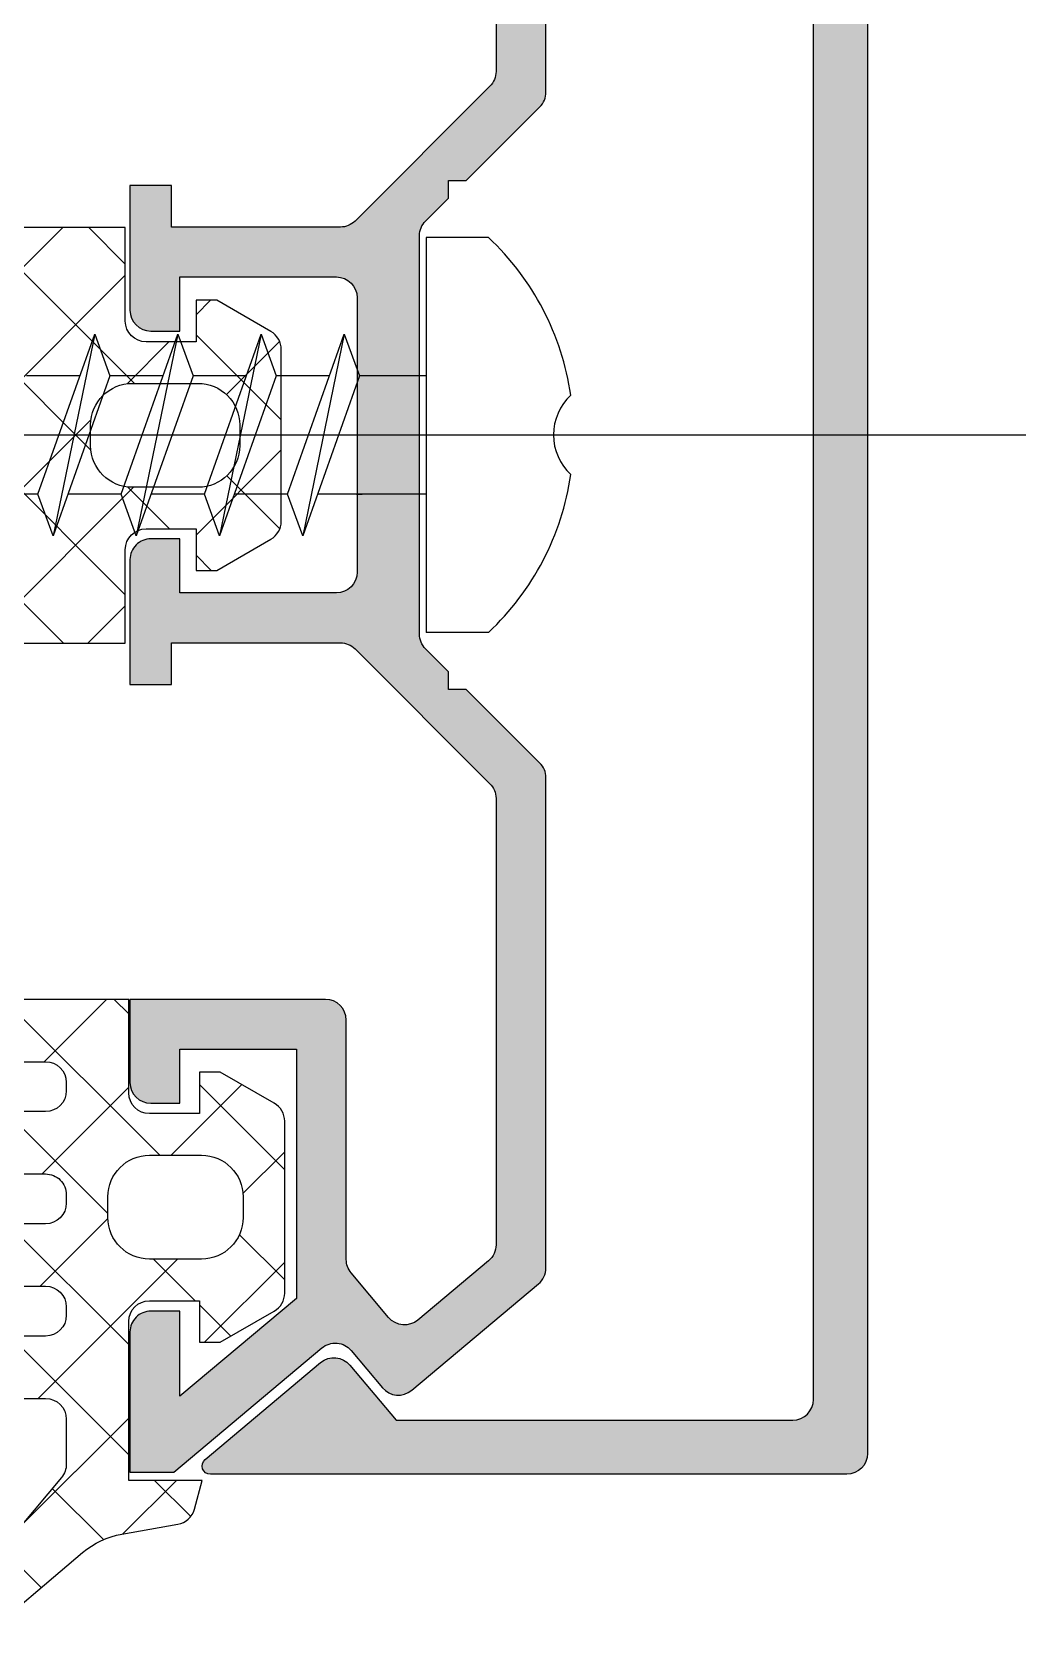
# Model space of a CAD drawing. Header units: millimetres. Extents: x 809 to 8159, y 33 to 4533.
# Drawn here: x 4004.82 to 4007.209, y 1920.906 to 1924.789 of the extents above; entities that cross this region are included whole.
import ezdxf

# ---------------------------------------------------------------- set-up
doc = ezdxf.new("R2010")
doc.units = ezdxf.units.MM
doc.linetypes.add('DASHDOT', pattern=[25.399999999999995, 12.7, -6.349999999999998, 0, -6.349999999999998])
for name, color, linetype in [('11', 11, 'Continuous'), ('EKSEN', 11, 'Continuous'), ('FITILLER', 240, 'Continuous'), ('GORUNUS-TARAMA', 11, 'Continuous')]:
    doc.layers.add(name, color=color, linetype=linetype)

# ---------------------------------------------------------------- blocks, each defined once
blk = doc.blocks.new('ajsdfxcvzx')
h = blk.add_hatch(color=256)
edge = h.paths.add_edge_path()
edge.add_line((35961.41100946785, -6668.931133703102), (35961.41100946785, -6669.530897333001))
edge.add_line((35961.41100946785, -6669.530897333001), (35961.13100946785, -6669.765845229731))
edge.add_line((35961.13100946785, -6669.765845229731), (35961.13100946785, -6669.561133703102))
edge.add_line((35961.13100946785, -6669.561133703102), (35961.06100946785, -6669.561133703102))
edge.add_arc((35961.06100946785, -6669.6111337031), 0.04999999999745341, 90, 180.0000000031266)
edge.add_line((35961.01100946785, -6669.611133703102), (35961.01100946785, -6669.948413129089))
edge.add_line((35961.01100946785, -6669.948413129089), (35961.11643336406, -6669.948413129089))
edge.add_line((35961.11643336406, -6669.948413129089), (35961.47235689736, -6669.649757823577))
edge.add_arc((35961.50449627784, -6669.688060045733), 0.05000000000058918, 39.99999999951501, 129.9999999993865, ccw=False)
edge.add_line((35961.5427985, -6669.655920665248), (35961.61789372614, -6669.745415670784))
edge.add_arc((35961.65619594829, -6669.713276290303), 0.04999999999395836, 220.0000000016807, 310.0000000020661)
edge.add_line((35961.68833532877, -6669.751578512456), (35961.99314884833, -6669.495809600618))
edge.add_arc((35961.96100946785, -6669.457507378457), 0.05000000000337604, 309.9999999967068, 359.9999999958312)
edge.add_line((35962.01100946785, -6669.457507378461), (35962.01100946785, -6668.277971570316))
edge.add_arc((35961.96100946785, -6668.277971570319), 0.05000000000291038, 3.126612473883902e-09, 45.00000000221086)
edge.add_line((35961.99636480691, -6668.242616231257), (35961.81918403129, -6668.065435455643))
edge.add_line((35961.81918403129, -6668.065435455643), (35961.77675762442, -6668.065435455643))
edge.add_line((35961.77675762442, -6668.065435455643), (35961.77675762442, -6668.023009048771))
edge.add_line((35961.77675762442, -6668.023009048771), (35961.72180636568, -6667.96805779003))
edge.add_arc((35961.75716170474, -6667.932702450977), 0.05000000000103742, 179.9999999937468, 224.9999999889458, ccw=False)
edge.add_line((35961.70716170474, -6667.932702450971), (35961.70716170474, -6666.974123807208))
edge.add_arc((35961.75716170474, -6666.974123807203), 0.05000000000291038, 135.0000000103173, 180.0000000062532, ccw=False)
edge.add_line((35961.72180636568, -6666.938768468149), (35961.77675762442, -6666.883817209407))
edge.add_line((35961.77675762442, -6666.883817209407), (35961.77675762442, -6666.841390802537))
edge.add_line((35961.77675762442, -6666.841390802537), (35961.81918403129, -6666.841390802537))
edge.add_line((35961.81918403129, -6666.841390802537), (35961.99636480691, -6666.664210026922))
edge.add_arc((35961.96100946785, -6666.62885468786), 0.05000000000232364, 314.9999999977891, 359.9999999968734)
edge.add_line((35962.01100946785, -6666.628854687862), (35962.01100946785, -6665.449318879718))
edge.add_arc((35961.96100946785, -6665.449318879721), 0.05000000000291038, 4.168816631845204e-09, 50.00000000262327)
edge.add_line((35961.99314884833, -6665.411016657562), (35961.68833532877, -6665.155247745723))
edge.add_arc((35961.65619594829, -6665.193549967877), 0.04999999999780233, 49.99999999793387, 139.9999999983193)
edge.add_line((35961.61789372614, -6665.161410587395), (35961.5427985, -6665.250905592931))
edge.add_arc((35961.50449627784, -6665.218766212446), 0.05000000000187051, 230.0000000006135, 320.0000000004851, ccw=False)
edge.add_line((35961.47235689736, -6665.257068434603), (35961.11643336406, -6664.958413129089))
edge.add_line((35961.11643336406, -6664.958413129089), (35961.01100946785, -6664.958413129089))
edge.add_line((35961.01100946785, -6664.958413129089), (35961.01100946785, -6665.295692555077))
edge.add_arc((35961.06100946785, -6665.295692555079), 0.04999999999563443, 179.9999999979156, 270)
edge.add_line((35961.06100946785, -6665.345692555076), (35961.13100946785, -6665.345692555076))
edge.add_line((35961.13100946785, -6665.345692555076), (35961.13100946785, -6665.140981028448))
edge.add_line((35961.13100946785, -6665.140981028448), (35961.41100946785, -6665.375928925178))
edge.add_line((35961.41100946785, -6665.375928925178), (35961.41100946785, -6665.975692555077))
edge.add_line((35961.41100946785, -6665.975692555077), (35961.13100946785, -6665.975692555077))
edge.add_line((35961.13100946785, -6665.975692555077), (35961.13100946785, -6665.845692555076))
edge.add_line((35961.13100946785, -6665.845692555076), (35961.06100946785, -6665.845692555076))
edge.add_arc((35961.06100946785, -6665.895692555074), 0.04999999999745341, 90, 180.0000000031266)
edge.add_line((35961.01100946785, -6665.895692555076), (35961.01100946785, -6666.095692555076))
edge.add_line((35961.01100946785, -6666.095692555076), (35961.48100946785, -6666.095692555076))
edge.add_arc((35961.48100946785, -6666.045692555079), 0.04999999999745341, 270.0000000083376, 360.0000000020844)
edge.add_line((35961.53100946785, -6666.045692555077), (35961.53100946785, -6665.469840585284))
edge.add_arc((35961.58100946785, -6665.469840585286), 0.05000000000291038, 139.9999999996867, 179.9999999979156, ccw=False)
edge.add_line((35961.5427072457, -6665.4377012048), (35961.63268454614, -6665.330470433732))
edge.add_arc((35961.6709867683, -6665.362609814217), 0.05000000000187051, 50.00000000061351, 140.0000000004851, ccw=False)
edge.add_line((35961.70312614879, -6665.32430759206), (35961.87314884833, -6665.46697357654))
edge.add_arc((35961.84100946785, -6665.5052757987), 0.04999999999800243, 4.168782652413938e-09, 50.00000000901031, ccw=False)
edge.add_line((35961.89100946785, -6665.505275798696), (35961.89100946785, -6666.579149060378))
edge.add_arc((35961.84100946785, -6666.579149060374), 0.05000000000291038, 314.99999999778913, 359.99999999583116, ccw=False)
edge.add_line((35961.87636480691, -6666.614504399437), (35961.5521007382, -6666.938768468149))
edge.add_arc((35961.51674539914, -6666.903413129089), 0.05000000000039431, 270, 315, ccw=False)
edge.add_line((35961.51674539914, -6666.953413129089), (35961.11100946784, -6666.953413129089))
edge.add_line((35961.11100946784, -6666.953413129089), (35961.11100946784, -6666.853413129089))
edge.add_line((35961.11100946784, -6666.853413129089), (35961.01100946785, -6666.853413129089))
edge.add_line((35961.01100946785, -6666.853413129089), (35961.01100946785, -6667.15341312909))
edge.add_arc((35961.06100946785, -6667.153413129092), 0.04999999999563443, 179.9999999979156, 270)
edge.add_line((35961.06100946785, -6667.203413129089), (35961.13100946785, -6667.203413129089))
edge.add_line((35961.13100946785, -6667.203413129089), (35961.13100946785, -6667.073413129089))
edge.add_line((35961.13100946785, -6667.073413129089), (35961.50716170474, -6667.073413129089))
edge.add_arc((35961.50716170474, -6667.123413129091), 0.05000000000200089, 2.084391326206969e-09, 90, ccw=False)
edge.add_line((35961.55716170474, -6667.123413129089), (35961.55716170474, -6667.783413129089))
edge.add_arc((35961.50716170474, -6667.783413129087), 0.05000000000291038, 270, 359.9999999979156, ccw=False)
edge.add_line((35961.50716170474, -6667.833413129089), (35961.13100946785, -6667.833413129089))
edge.add_line((35961.13100946785, -6667.833413129089), (35961.13100946785, -6667.703413129089))
edge.add_line((35961.13100946785, -6667.703413129089), (35961.06100946785, -6667.703413129089))
edge.add_arc((35961.06100946785, -6667.753413129087), 0.04999999999745341, 90, 180.0000000031266)
edge.add_line((35961.01100946785, -6667.753413129089), (35961.01100946785, -6668.05341312909))
edge.add_line((35961.01100946785, -6668.05341312909), (35961.11100946784, -6668.05341312909))
edge.add_line((35961.11100946784, -6668.05341312909), (35961.11100946784, -6667.953413129089))
edge.add_line((35961.11100946784, -6667.953413129089), (35961.51674539914, -6667.953413129089))
edge.add_arc((35961.51674539914, -6668.003413129089), 0.0500000000001819, 45, 90, ccw=False)
edge.add_line((35961.5521007382, -6667.96805779003), (35961.87636480691, -6668.292321858742))
edge.add_arc((35961.84100946785, -6668.327677197804), 0.05000000000232364, 3.126615411019884e-09, 45.000000002210925, ccw=False)
edge.add_line((35961.89100946785, -6668.327677197802), (35961.89100946785, -6669.401550459483))
edge.add_arc((35961.84100946785, -6669.401550459479), 0.04999999999563443, 309.99999999098975, 359.99999999583116, ccw=False)
edge.add_line((35961.87314884833, -6669.439852681639), (35961.70312614879, -6669.582518666119))
edge.add_arc((35961.6709867683, -6669.544216443962), 0.05000000000058918, 219.9999999995149, 309.9999999993865, ccw=False)
edge.add_line((35961.63268454614, -6669.576355824447), (35961.5427072457, -6669.46912505338))
edge.add_arc((35961.58100946785, -6669.436985672894), 0.05000000000245512, 180.0000000020844, 220.0000000003133, ccw=False)
edge.add_line((35961.53100946785, -6669.436985672895), (35961.53100946785, -6668.861133703102))
edge.add_arc((35961.48100946785, -6668.8611337031), 0.05000000000291038, 359.9999999968734, 449.9999999916624)
edge.add_line((35961.48100946785, -6668.811133703102), (35961.01100946785, -6668.811133703102))
edge.add_line((35961.01100946785, -6668.811133703102), (35961.01100946785, -6669.011133703102))
edge.add_arc((35961.06100946785, -6669.011133703105), 0.04999999999563443, 179.9999999968734, 270)
edge.add_line((35961.06100946785, -6669.061133703102), (35961.13100946785, -6669.061133703102))
edge.add_line((35961.13100946785, -6669.061133703102), (35961.13100946785, -6668.931133703102))
edge.add_line((35961.13100946785, -6668.931133703102), (35961.41100946785, -6668.931133703102))
h = blk.add_hatch(color=256)
edge = h.paths.add_edge_path()
edge.add_arc((35962.60431724016, -6669.773413129093), 0.04999999999745341, 270, 360.0000000031266)
edge.add_line((35962.65431724016, -6669.77341312909), (35962.65431724016, -6665.13341312909))
edge.add_arc((35962.60431724016, -6665.133413129088), 0.04999999999563443, 359.9999999979156, 450)
edge.add_line((35962.60431724016, -6665.083413129089), (35961.65070618239, -6665.083413129089))
edge.add_line((35961.65070618239, -6665.083413129089), (35961.53971707916, -6665.21568479161))
edge.add_arc((35961.50141485701, -6665.18354541113), 0.04999999999337374, 229.9999999979339, 319.9999999991176, ccw=False)
edge.add_line((35961.46927547653, -6665.221847633283), (35961.19146148796, -6664.988734017952))
edge.add_arc((35961.20431724016, -6664.97341312909), 0.02000000000182775, 90, 229.9999999935566, ccw=False)
edge.add_line((35961.20431724016, -6664.953413129089), (35962.73431724016, -6664.953413129089))
edge.add_arc((35962.73431724016, -6665.00341312909), 0.05000000000109139, 1.042224084812915e-09, 90, ccw=False)
edge.add_line((35962.78431724016, -6665.003413129089), (35962.78431724016, -6669.903413129089))
edge.add_arc((35962.73431724016, -6669.903413129088), 0.05000000000291038, 270, 359.9999999989578, ccw=False)
edge.add_line((35962.73431724016, -6669.953413129089), (35961.20431724016, -6669.953413129089))
edge.add_arc((35961.20431724016, -6669.933413129089), 0.02000000000043656, 130.0000000064434, 270, ccw=False)
edge.add_line((35961.19146148796, -6669.918092240227), (35961.46927547653, -6669.684978624897))
edge.add_arc((35961.50141485701, -6669.72328084705), 0.04999999999780233, 40.00000000168069, 130.0000000020661, ccw=False)
edge.add_line((35961.53971707916, -6669.691141466568), (35961.65070618239, -6669.82341312909))
edge.add_line((35961.65070618239, -6669.82341312909), (35962.60431724016, -6669.82341312909))
at = {"layer": 'FITILLER'}
h = blk.add_hatch(dxfattribs=at)
h.set_pattern_fill('NET', color=256, scale=1.499999999999999, angle=225, style=0)
h.set_pattern_definition([(225, (35979.32106217353, -6745.485518700572), (0.1325825214724777, -0.1325825214724775), []), (315, (35979.32106217353, -6745.485518700572), (0.1325825214724777, 0.1325825214724776), [])])
edge = h.paths.add_edge_path(flags=16)
edge.add_arc((35961.01644561227, -6667.429399284951), 0.1000000000058208, 90.00000000416878, 180.0000000005211, ccw=False)
edge.add_line((35961.01644561227, -6667.329399284952), (35961.17471951837, -6667.329399284952))
edge.add_arc((35961.17471951837, -6667.429399284954), 0.1000000000021828, 1.563307705509942e-09, 90, ccw=False)
edge.add_line((35961.27471951838, -6667.429399284952), (35961.27471951838, -6667.479399284952))
edge.add_arc((35961.17471951837, -6667.479399284949), 0.1000000000058208, 270, 359.9999999984367, ccw=False)
edge.add_line((35961.17471951837, -6667.579399284952), (35961.01644561227, -6667.579399284952))
edge.add_arc((35961.01644561227, -6667.479399284953), 0.0999999999994543, 179.9999999994789, 269.99999999583116, ccw=False)
edge.add_line((35960.91644561227, -6667.479399284952), (35960.91644561227, -6667.429399284952))
edge = h.paths.add_edge_path()
edge.add_line((35960.99971951838, -6666.954399284952), (35960.48292512057, -6666.954399284952))
edge.add_arc((35960.48292512057, -6666.964399284951), 0.00999999999839929, 90, 225.000000044217)
edge.add_line((35960.47585405276, -6666.971470352766), (35960.58664343093, -6667.082259730852))
edge.add_arc((35960.58032667799, -6667.088576483789), 0.008933237672997033, -44.999999995875214, 44.99999999587533, ccw=False)
edge.add_line((35960.58664343093, -6667.094893236725), (35960.47733600311, -6667.204200664632))
edge.add_arc((35960.48365275605, -6667.210517417569), 0.008933237672997033, 135.0000000041248, 224.9999999917505)
edge.add_line((35960.47733600311, -6667.216834170504), (35960.58664343093, -6667.326141598239))
edge.add_arc((35960.58032667799, -6667.332458351175), 0.008933237672997033, -44.999999991750485, 44.99999999587533, ccw=False)
edge.add_line((35960.58664343093, -6667.33877510411), (35960.47733600311, -6667.448082532019))
edge.add_arc((35960.48365275605, -6667.454399284954), 0.008933237672353924, 135.0000000082495, 224.9999999958752)
edge.add_line((35960.47733600311, -6667.46071603789), (35960.58664343093, -6667.570023465625))
edge.add_arc((35960.58032667799, -6667.576340218561), 0.008933237672997033, -44.999999995875214, 44.99999999587533, ccw=False)
edge.add_line((35960.58664343093, -6667.582656971497), (35960.47733600311, -6667.691964399398))
edge.add_arc((35960.48365275605, -6667.698281152334), 0.008933237672997033, 135.0000000041248, 224.9999999917505)
edge.add_line((35960.47733600311, -6667.704597905269), (35960.58664343093, -6667.813905333012))
edge.add_arc((35960.58032667799, -6667.820222085948), 0.008933237672353924, -44.999999995875214, 44.999999991750485, ccw=False)
edge.add_line((35960.58664343093, -6667.826538838884), (35960.47585405268, -6667.93732821714))
edge.add_arc((35960.48292512049, -6667.944399284952), 0.01000000000007886, 135, 270)
edge.add_line((35960.48292512049, -6667.954399284952), (35960.99971951838, -6667.954399284952))
edge.add_line((35960.99971951838, -6667.954399284952), (35960.99971951838, -6667.729399284952))
edge.add_arc((35961.04971951838, -6667.72939928495), 0.05000000000291038, 90.00000000833762, 180.0000000020844, ccw=False)
edge.add_line((35961.04971951837, -6667.679399284952), (35961.16971951838, -6667.679399284952))
edge.add_line((35961.16971951838, -6667.679399284952), (35961.16971951838, -6667.779399284952))
edge.add_line((35961.16971951838, -6667.779399284952), (35961.21971951838, -6667.779399284952))
edge.add_line((35961.21971951838, -6667.779399284952), (35961.34971951837, -6667.704343749958))
edge.add_arc((35961.32471951837, -6667.661042479766), 0.05000000000268112, 300.0000000001517, 359.9999999979156)
edge.add_line((35961.37471951838, -6667.661042479768), (35961.37471951838, -6667.247756090136))
edge.add_arc((35961.32471951837, -6667.247756090138), 0.05000000000291038, 2.084408315922602e-09, 59.99999999984833)
edge.add_line((35961.34971951837, -6667.204454819946), (35961.21971951838, -6667.129399284951))
edge.add_line((35961.21971951838, -6667.129399284951), (35961.16971951838, -6667.129399284951))
edge.add_line((35961.16971951838, -6667.129399284951), (35961.16971951838, -6667.229399284952))
edge.add_line((35961.16971951838, -6667.229399284952), (35961.04971951837, -6667.229399284952))
edge.add_arc((35961.04971951838, -6667.179399284954), 0.04999999999745341, 179.9999999968734, 269.9999999916624, ccw=False)
edge.add_line((35960.99971951838, -6667.179399284952), (35960.99971951838, -6666.954399284952))
h = blk.add_hatch(dxfattribs=at)
h.set_pattern_fill('NET', color=256, scale=1.499999999999999, angle=225, style=0)
h.set_pattern_definition([(135, (35975.42690451795, -6652.965301225157), (0.1325825214724776, 0.1325825214724776), []), (44.99999999999994, (35975.42690451795, -6652.965301225157), (0.1325825214724777, -0.1325825214724775), [])])
edge = h.paths.add_edge_path(flags=16)
edge.add_arc((35961.18292354146, -6669.336133703099), 0.1000000000058208, 270, 359.9999999984367, ccw=False)
edge.add_line((35961.18292354146, -6669.436133703102), (35961.05792354146, -6669.436133703102))
edge.add_arc((35961.05792354146, -6669.336133703103), 0.0999999999994543, 179.9999999994789, 270, ccw=False)
edge.add_line((35960.95792354146, -6669.336133703102), (35960.95792354146, -6669.286133703103))
edge.add_arc((35961.05792354146, -6669.286133703102), 0.09999999999854481, 90, 180.0000000005211, ccw=False)
edge.add_line((35961.05792354146, -6669.186133703102), (35961.18292354146, -6669.186133703102))
edge.add_arc((35961.18292354146, -6669.286133703105), 0.1000000000030923, 1.563307705509942e-09, 90, ccw=False)
edge.add_line((35961.28292354147, -6669.286133703103), (35961.28292354147, -6669.336133703102))
edge = h.paths.add_edge_path()
edge.add_arc((35961.02613516747, -6670.294665551546), 0.2000000000073933, 99.99999999924648, 130.2331421553278, ccw=False)
edge.add_line((35960.99140553194, -6670.097704000936), (35961.12615273432, -6670.073944433581))
edge.add_arc((35961.11747032543, -6670.024704045932), 0.04999999999964223, 280.0000000039402, 345.0000000013629)
edge.add_line((35961.16576661674, -6670.037644998186), (35961.18431724016, -6669.96841312909))
edge.add_line((35961.18431724016, -6669.96841312909), (35961.00792354146, -6669.96841312909))
edge.add_line((35961.00792354146, -6669.96841312909), (35961.00792354146, -6669.586133703102))
edge.add_arc((35961.05792354146, -6669.586133703104), 0.05000000000291038, 90, 179.9999999979156, ccw=False)
edge.add_line((35961.05792354146, -6669.536133703103), (35961.17792354146, -6669.536133703103))
edge.add_line((35961.17792354146, -6669.536133703103), (35961.17792354147, -6669.636133703102))
edge.add_line((35961.17792354147, -6669.636133703102), (35961.22792354146, -6669.636133703102))
edge.add_line((35961.22792354146, -6669.636133703102), (35961.35792354147, -6669.561078168108))
edge.add_arc((35961.33292354146, -6669.517776897923), 0.0499999999971676, 300.0000000037994, 360.000000005211)
edge.add_line((35961.38292354146, -6669.517776897918), (35961.38292354146, -6669.104490508286))
edge.add_arc((35961.33292354146, -6669.104490508282), 0.04999999999563443, 359.999999994789, 419.9999999962006)
edge.add_line((35961.35792354147, -6669.061189238097), (35961.22792354146, -6668.986133703102))
edge.add_line((35961.22792354146, -6668.986133703102), (35961.17792354146, -6668.986133703102))
edge.add_line((35961.17792354146, -6668.986133703102), (35961.17792354147, -6669.086133703102))
edge.add_line((35961.17792354147, -6669.086133703102), (35961.05792354146, -6669.086133703102))
edge.add_arc((35961.05792354146, -6669.036133703101), 0.05000000000109139, 180.0000000020844, 270, ccw=False)
edge.add_line((35961.00792354146, -6669.036133703103), (35961.00792354146, -6668.811133703102))
edge.add_line((35961.00792354146, -6668.811133703102), (35960.65792354147, -6668.811133703102))
edge.add_line((35960.65792354147, -6668.811133703102), (35960.65792354147, -6668.961133703102))
edge.add_line((35960.65792354147, -6668.961133703102), (35960.80792354146, -6668.961133703102))
edge.add_arc((35960.80792354146, -6669.011133703103), 0.05000000000109139, 1.042224084812915e-09, 90, ccw=False)
edge.add_line((35960.85792354147, -6669.011133703102), (35960.85792354147, -6669.031133703102))
edge.add_arc((35960.80792354146, -6669.0311337031), 0.05000000000291038, 270, 359.9999999979156, ccw=False)
edge.add_line((35960.80792354146, -6669.081133703102), (35960.65792354147, -6669.081133703102))
edge.add_line((35960.65792354147, -6669.081133703102), (35960.65792354147, -6669.231133703102))
edge.add_line((35960.65792354147, -6669.231133703102), (35960.80792354146, -6669.231133703102))
edge.add_arc((35960.80792354146, -6669.281133703103), 0.05000000000109139, 2.084391326206969e-09, 90, ccw=False)
edge.add_line((35960.85792354147, -6669.281133703102), (35960.85792354147, -6669.301133703102))
edge.add_arc((35960.80792354146, -6669.3011337031), 0.05000000000291038, 270, 359.9999999979156, ccw=False)
edge.add_line((35960.80792354146, -6669.351133703102), (35960.65792354147, -6669.351133703102))
edge.add_line((35960.65792354147, -6669.351133703102), (35960.65792354147, -6669.501133703102))
edge.add_line((35960.65792354147, -6669.501133703102), (35960.80792354146, -6669.501133703102))
edge.add_arc((35960.80792354146, -6669.551133703104), 0.05000000000200089, 2.084391326206969e-09, 90, ccw=False)
edge.add_line((35960.85792354147, -6669.551133703102), (35960.85792354147, -6669.571133703103))
edge.add_arc((35960.80792354146, -6669.571133703101), 0.05000000000291038, 270, 359.9999999979156, ccw=False)
edge.add_line((35960.80792354146, -6669.621133703102), (35960.65792354147, -6669.621133703102))
edge.add_line((35960.65792354147, -6669.621133703102), (35960.65792354147, -6669.771133703102))
edge.add_line((35960.65792354147, -6669.771133703102), (35960.80792354146, -6669.771133703102))
edge.add_arc((35960.80792354146, -6669.821133703104), 0.05000000000200089, 2.084391326206969e-09, 90, ccw=False)
edge.add_line((35960.85792354147, -6669.821133703103), (35960.85792354147, -6669.929295110054))
edge.add_arc((35960.80792354147, -6669.929295110052), 0.04999999999563443, 319.999999993529, 359.9999999979156, ccw=False)
edge.add_line((35960.84622576362, -6669.961434490539), (35960.57871449836, -6670.280242001965))
edge.add_arc((35960.61100946785, -6670.31841312909), 0.05000000000280942, 130.2331421598567, 310.2331421598566)
edge.add_line((35960.64330443734, -6670.356584256215), (35960.89695528953, -6670.14198104304))
blk.add_lwpolyline([(35961.89100946785, -6665.505275798696), (35961.89100946785, -6666.579149060378, -0.1989123673796371), (35961.87636480691, -6666.614504399437), (35961.5521007382, -6666.938768468149, -0.198912367379658), (35961.51674539914, -6666.953413129089), (35961.11100946784, -6666.953413129089), (35961.11100946784, -6666.853413129089), (35961.01100946785, -6666.853413129089), (35961.01100946785, -6667.15341312909, 0.4142135623730951), (35961.06100946785, -6667.203413129089), (35961.13100946785, -6667.203413129089), (35961.13100946785, -6667.073413129089), (35961.50716170474, -6667.073413129089, -0.4142135623730951), (35961.55716170474, -6667.123413129089), (35961.55716170474, -6667.783413129089, -0.4142135623730951), (35961.50716170474, -6667.833413129089), (35961.13100946785, -6667.833413129089), (35961.13100946785, -6667.703413129089), (35961.06100946785, -6667.703413129089, 0.4142135623730951), (35961.01100946785, -6667.753413129089), (35961.01100946785, -6668.05341312909), (35961.11100946784, -6668.05341312909), (35961.11100946784, -6667.953413129089), (35961.51674539914, -6667.953413129089, -0.198912367379658), (35961.5521007382, -6667.96805779003), (35961.87636480691, -6668.292321858742, -0.1989123673796371), (35961.89100946785, -6668.327677197802), (35961.89100946785, -6669.401550459483, -0.2216946626429332), (35961.87314884833, -6669.439852681639), (35961.70312614879, -6669.582518666119, -0.4142135623732124), (35961.63268454614, -6669.576355824447), (35961.5427072457, -6669.46912505338, -0.1763269807083682), (35961.53100946785, -6669.436985672895), (35961.53100946785, -6668.861133703102, 0.4142135623730951), (35961.48100946785, -6668.811133703102), (35961.01100946785, -6668.811133703102), (35961.01100946785, -6669.011133703102, 0.4142135623730951), (35961.06100946785, -6669.061133703102), (35961.13100946785, -6669.061133703102), (35961.13100946785, -6668.931133703102), (35961.41100946785, -6668.931133703102), (35961.41100946785, -6669.530897333001), (35961.13100946785, -6669.765845229731), (35961.13100946785, -6669.561133703102), (35961.06100946785, -6669.561133703102, 0.4142135623730951), (35961.01100946785, -6669.611133703102), (35961.01100946785, -6669.948413129089), (35961.11643336406, -6669.948413129089), (35961.47235689736, -6669.649757823577, -0.4142135623731674), (35961.5427985, -6669.655920665248), (35961.61789372614, -6669.745415670784, 0.4142135623732124), (35961.68833532877, -6669.751578512456), (35961.99314884833, -6669.495809600618, 0.2216946626429264), (35962.01100946785, -6669.457507378461), (35962.01100946785, -6668.277971570316, 0.198912367379658), (35961.99636480691, -6668.242616231257), (35961.81918403129, -6668.065435455643), (35961.77675762442, -6668.065435455643), (35961.77675762442, -6668.023009048771), (35961.72180636568, -6667.96805779003, -0.198912367379658), (35961.70716170474, -6667.932702450971), (35961.70716170474, -6666.974123807208, -0.1989123673796624), (35961.72180636568, -6666.938768468149), (35961.77675762442, -6666.883817209407), (35961.77675762442, -6666.841390802537), (35961.81918403129, -6666.841390802537), (35961.99636480691, -6666.664210026922, 0.198912367379658), (35962.01100946785, -6666.628854687862), (35962.01100946785, -6665.449318879718, 0.2216946626429265)], format="xyb")
blk.add_lwpolyline([(35962.60431724016, -6669.82341312909, 0.4142135623730951), (35962.65431724016, -6669.77341312909), (35962.65431724016, -6665.13341312909, 0.4142135623730951), (35962.60431724016, -6665.083413129089), (35961.65070618239, -6665.083413129089), (35961.53971707916, -6665.21568479161, -0.4142135623731419), (35961.46927547653, -6665.221847633283), (35961.19146148796, -6664.988734017952, -0.7002075382095383), (35961.20431724016, -6664.953413129089), (35962.73431724016, -6664.953413129089, -0.4142135623730617), (35962.78431724016, -6665.003413129089), (35962.78431724016, -6669.903413129089, -0.4142135623730951), (35962.73431724016, -6669.953413129089), (35961.20431724016, -6669.953413129089, -0.7002075382097253), (35961.19146148796, -6669.918092240227), (35961.46927547653, -6669.684978624897, -0.414213562373189), (35961.53971707916, -6669.691141466568), (35961.65070618239, -6669.82341312909)], format="xyb", close=True)
at = {"layer": '11'}
for p, q in [((35961.87301628808, -6666.97841312909), (35961.72301628809, -6666.97841312909)), ((35961.72301628809, -6666.97841312909), (35961.72301628809, -6667.92841312909)), ((35960.78974450561, -6667.595730668962), (35960.92615096759, -6667.211088669306)), ((35960.92615096759, -6667.211088669306), (35960.82614404768, -6667.695737588873)), ((35960.92615096759, -6667.211088669306), (35960.96255050966, -6667.311095589217)), ((35960.98975834543, -6667.595730668962), (35961.12616480741, -6667.211088669306)), ((35961.12616480741, -6667.211088669306), (35961.02615788749, -6667.695737588872)), ((35961.12616480741, -6667.211088669306), (35961.16256434948, -6667.311095589217)), ((35961.18977218525, -6667.595730668962), (35961.32617864723, -6667.211088669306)), ((35961.32617864723, -6667.211088669306), (35961.22617172732, -6667.695737588872)), ((35961.32617864723, -6667.211088669306), (35961.36257818929, -6667.311095589217)), ((35961.38978602507, -6667.595730668962), (35961.52619248705, -6667.211088669306)), ((35961.52619248705, -6667.211088669306), (35961.42618556714, -6667.695737588872)), ((35961.52619248705, -6667.211088669306), (35961.56259202912, -6667.311095589217)), ((35960.89068528747, -6667.311095589217), (35960.76253666983, -6667.311095589217)), ((35960.96255050966, -6667.311095589217), (35960.82614404768, -6667.695737588873)), ((35961.09069912729, -6667.311095589217), (35960.96255050966, -6667.311095589217)), ((35961.16256434948, -6667.311095589217), (35961.02615788749, -6667.695737588872)), ((35961.29071296711, -6667.311095589217), (35961.16256434948, -6667.311095589217)), ((35961.36257818929, -6667.311095589217), (35961.22617172732, -6667.695737588872)), ((35961.49072680694, -6667.311095589217), (35961.36257818929, -6667.311095589217)), ((35961.56259202912, -6667.311095589217), (35961.42618556714, -6667.695737588872)), ((35961.56465668701, -6667.311095589217), (35961.56259202912, -6667.311095589217)), ((35961.72301628809, -6667.311095589215), (35961.56259202912, -6667.311095589217)), ((35960.78974450561, -6667.595730668962), (35960.66159588797, -6667.595730668962)), ((35960.82614404768, -6667.695737588873), (35960.78974450561, -6667.595730668962)), ((35960.98975834543, -6667.595730668962), (35960.86160972779, -6667.595730668962)), ((35961.02615788749, -6667.695737588872), (35960.98975834543, -6667.595730668962)), ((35961.18977218525, -6667.595730668962), (35961.06162356761, -6667.595730668962)), ((35961.22617172732, -6667.695737588872), (35961.18977218525, -6667.595730668962)), ((35961.38978602507, -6667.595730668962), (35961.26163740743, -6667.595730668962)), ((35961.42618556714, -6667.695737588872), (35961.38978602507, -6667.595730668962)), ((35961.55552709169, -6667.59573705914), (35961.46164898109, -6667.59573705914)), ((35961.72301628809, -6667.59573705914), (35961.46164898109, -6667.59573705914)), ((35961.55595076762, -6667.59573705914), (35961.55552709169, -6667.59573705914)), ((35961.55595076762, -6667.59573705914), (35961.55552709169, -6667.59573705914)), ((35961.55552709169, -6667.59573705914), (35961.56951828582, -6667.59573705914)), ((35961.55552709169, -6667.59573705914), (35961.56951828582, -6667.59573705914)), ((35961.87301628808, -6667.92841312909), (35961.72301628809, -6667.92841312909))]:
    blk.add_line(p, q, dxfattribs=at)
for centre, radius, start, end in [((35961.42521141004, -6667.453413129089), 0.6528048780487974, 8.40722932567973, 46.68802192373263), ((35962.15902882721, -6667.453413129089), 0.1298408752463274, 132.6848736612183, 227.3151263387816), ((35961.42521141004, -6667.453413129089), 0.6528048780487974, 313.3119780762673, 351.5927706743203)]:
    blk.add_arc(centre, radius, start, end, dxfattribs=at)
at = {"layer": 'EKSEN', "linetype": 'DASHDOT', "ltscale": 5}
blk.add_line((35949.32236336508, -6667.453413129089), (35963.16447237412, -6667.453413129089), dxfattribs=at)
at = {"layer": 'FITILLER'}
for points in [[(35960.48292512049, -6667.954399284952), (35960.99971951838, -6667.954399284952), (35960.99971951838, -6667.729399284952, -0.4142135623730951), (35961.04971951837, -6667.679399284952), (35961.16971951838, -6667.679399284952), (35961.16971951838, -6667.779399284952), (35961.21971951838, -6667.779399284952), (35961.34971951837, -6667.704343749958, 0.2679491924311166), (35961.37471951838, -6667.661042479768), (35961.37471951838, -6667.247756090136, 0.2679491924311237), (35961.34971951837, -6667.204454819946), (35961.21971951838, -6667.129399284951), (35961.16971951838, -6667.129399284951), (35961.16971951838, -6667.229399284952), (35961.04971951837, -6667.229399284952, -0.4142135623730951), (35960.99971951838, -6667.179399284952), (35960.99971951838, -6666.954399284952), (35960.48292512057, -6666.954399284952, 0.6681786380582106)], [(35960.65792354147, -6668.961133703102), (35960.80792354146, -6668.961133703102, -0.4142135623730951), (35960.85792354147, -6669.011133703102), (35960.85792354147, -6669.031133703102, -0.4142135623730951), (35960.80792354146, -6669.081133703102), (35960.65792354147, -6669.081133703102)], [(35960.65792354147, -6669.231133703102), (35960.80792354146, -6669.231133703102, -0.4142135623730951), (35960.85792354147, -6669.281133703102), (35960.85792354147, -6669.301133703102, -0.4142135623730951), (35960.80792354146, -6669.351133703102), (35960.65792354147, -6669.351133703102)], [(35960.65792354147, -6669.501133703102), (35960.80792354146, -6669.501133703102, -0.4142135623730951), (35960.85792354147, -6669.551133703102), (35960.85792354147, -6669.571133703103, -0.4142135623730951), (35960.80792354146, -6669.621133703102), (35960.65792354147, -6669.621133703102)], [(35960.65792354147, -6669.771133703102), (35960.80792354146, -6669.771133703102, -0.4142135623730951), (35960.85792354147, -6669.821133703103), (35960.85792354147, -6669.929295110054, -0.1763269807084748), (35960.84622576362, -6669.961434490539), (35960.57871449836, -6670.280242001965, 1.000000000000021)], [(35960.64330443734, -6670.356584256215), (35960.89695528953, -6670.14198104304, -0.1326875429165003), (35960.99140553194, -6670.097704000936), (35961.12615273432, -6670.073944433581, 0.2914734195860864), (35961.16576661674, -6670.037644998186), (35961.18431724016, -6669.96841312909), (35961.00792354146, -6669.96841312909), (35961.00792354146, -6669.586133703102, -0.4142135623730951), (35961.05792354146, -6669.536133703103), (35961.17792354146, -6669.536133703103), (35961.17792354147, -6669.636133703102), (35961.22792354146, -6669.636133703102), (35961.35792354147, -6669.561078168108, 0.267949192431109), (35961.38292354146, -6669.517776897918), (35961.38292354146, -6669.104490508286, 0.2679491924311237), (35961.35792354147, -6669.061189238097), (35961.22792354146, -6668.986133703102), (35961.17792354146, -6668.986133703102), (35961.17792354147, -6669.086133703102), (35961.05792354146, -6669.086133703102, -0.4142135623730951), (35961.00792354146, -6669.036133703103), (35961.00792354146, -6668.811133703102), (35960.65792354147, -6668.811133703102)]]:
    blk.add_lwpolyline(points, format="xyb", dxfattribs=at)
for points in [[(35960.91644561227, -6667.429399284952, -0.4142135623731117), (35961.01644561227, -6667.329399284952), (35961.17471951837, -6667.329399284952, -0.4142135623730904), (35961.27471951838, -6667.429399284952), (35961.27471951838, -6667.479399284952, -0.4142135623730951), (35961.17471951837, -6667.579399284952), (35961.01644561227, -6667.579399284952, -0.4142135623730951), (35960.91644561227, -6667.479399284952)], [(35961.28292354147, -6669.336133703102, -0.4142135623730951), (35961.18292354146, -6669.436133703102), (35961.05792354146, -6669.436133703102, -0.4142135623730951), (35960.95792354146, -6669.336133703102), (35960.95792354146, -6669.286133703103, -0.4142135623731117), (35961.05792354146, -6669.186133703102), (35961.18292354146, -6669.186133703102, -0.4142135623730951), (35961.28292354147, -6669.286133703103)]]:
    blk.add_lwpolyline(points, format="xyb", close=True, dxfattribs=at)

msp = doc.modelspace()

# ---------------------------------------------------------------- block references
at = {"layer": 'GORUNUS-TARAMA'}
msp.add_blockref('ajsdfxcvzx', (-31955.95567726321, 8591.274052643628), dxfattribs=at)

doc.saveas('drawing.dxf')
